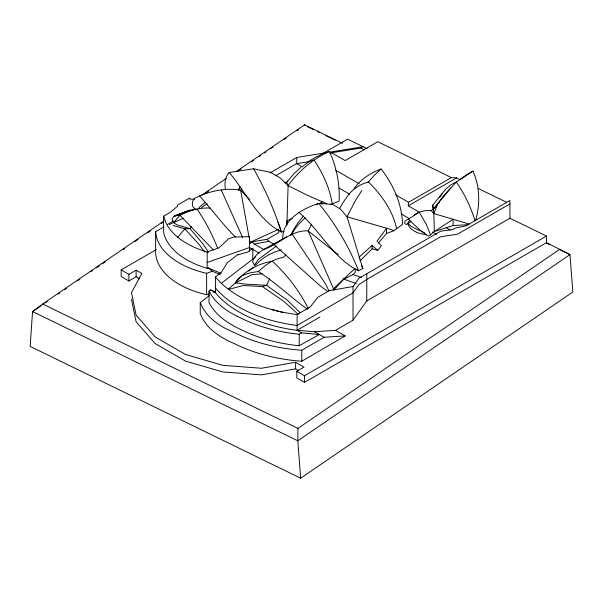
<?xml version="1.0" encoding="UTF-8"?>
<svg xmlns="http://www.w3.org/2000/svg" width="603" height="603" viewBox="0 0 603 603"><rect width="100%" height="100%" fill="white"/><g stroke="black" fill="none" stroke-linecap="round" stroke-linejoin="round"><path stroke-width="0.9" d="M252.823 259.071L252.823 248.157L247.856 251.986L238.027 254.835L238.027 254.383L227.414 262.569L221.248 272.496L215.422 276.988L215.422 292.734A119.108 68.765 0 0 0 297.113 330.316L301.636 332.901L319.296 334.499L299.216 345.753A119.635 69.074 0 0 1 243.099 330.632C229.615 324.497 215.972 316.176 209.015 302.548L209.015 291.053L210.537 289.915L215.226 291.942M297.113 330.316L297.121 314.57L310.259 306.904L317.766 297.347L330.316 290.028L330.316 290.473L353.019 286.538L353.019 320.163L335.502 330.384L314.419 331.71L297.113 330.316L319.914 317.012M209.573 295.372L200.234 302.616L200.234 313.583L202.781 319.025L206.377 324.256A83.99 48.489 0 0 0 230.173 341.735L239.052 345.813A123.977 71.576 0 0 0 301.779 361.235L301.779 350.275L324.113 337.25L345.195 335.916L335.502 330.384M559.885 249.19L297.965 428.379L297.799 440.801L300.671 478.202L572.85 291.995L569.978 254.594L546.484 242.662L304.515 382.362L296.804 377.915L296.804 371.305L304.033 367.129L295.606 362.267L261.483 368.267L222.876 365.335L185.573 354.511L155.129 336.919L136.135 315.218L131.462 292.643L141.818 273.476L136.105 270.182L128.876 274.35L121.173 269.903L121.173 276.513L128.876 280.96L136.105 276.792L139.677 278.85M286.87 225.326L288.106 185.649L286.757 182.242L293.91 173.739L300.95 167.242M419.53 212.331L408.239 205.811L408.578 202.291L451.383 177.576L456.554 177.915L459.893 179.543M362.87 268.674L347.019 216.779L340.71 209.301L332.652 204.379L318.776 203.362C303.354 208.291 281.895 219.643 282.83 238.901M475.571 220.743C480.184 204.538 480.026 186.651 472.978 171.154L467.77 173.928L459.999 179.551M411.058 220.939C405.103 228.349 401.44 221.505 408.352 219.228L420.593 230.602L427.919 235.863L428.462 236.165L431.499 234.183L432.909 232.23L434.333 231.537L433.813 213.575L437.612 204.206L445.165 194.03L456.32 182.031L472.978 171.154M269.677 278.692L266.549 285.279L262.358 286.508L242.971 285.566L228.658 289.41M425.017 233.255C419.462 229.675 412 228.341 407.832 223.208L409.671 220.14M311.563 224.226L308.156 230.889L334.032 289.99M339.451 208.6L345.481 198.809M346.092 198.349C350.848 190.081 359.335 184.518 368.388 181.948L374.546 175.058L381.126 168.976C393.427 184.782 402.035 204.1 402.54 224.331L393.782 230.761L386.546 233.451L378.217 243.205M198.704 208.54L199.653 206.919L205.608 202.133M361.845 190.54L355.928 199.699L347.019 216.779L391.166 229.547L393.782 230.761M439.64 197.467C443.469 190.797 449.107 184.97 456.32 182.031C464.536 193.857 470.785 207.002 475.066 220.743M326.856 203.784L308.043 195.591L288.106 185.649L280.403 178.058L270.566 172.322L253.622 168.787L229.2 172.496C225.092 177.041 224.301 183.342 225.454 189.161M354.006 188.739C360.594 179.43 370.498 172.85 381.126 168.976M281.458 249.921A107.085 73.227 48.5 0 0 255.386 265.388L254.436 265.034L258.257 259.531L276.362 246.077M353.019 286.583L358.966 278.262L440.725 231.183L452.695 229.562L455.288 228.07L466.096 225.808L509.927 200.498L509.927 218.241L366.782 300.882L353.019 320.163M169.337 224.572L173.574 222.613L179.973 215.301M191.626 226.457L189.975 228.627L184.872 228.869L173.084 225.447M288.106 185.649C294.905 176.317 303.151 168.041 312.482 161.235M445.165 194.03L433.316 209.331L439.12 202.231M433.029 209.776L432.811 205.088L442.361 193.254M442.61 197.972L450.743 188.03M360.014 260.835L372.149 248.813L377.704 250.335L381.39 245.843L377.026 241.125L386.546 228.333L386.546 233.451M241.78 188.86L240.65 190.224L249.039 237.198M177.719 237.22L184.872 228.869L199.224 244.66L204.726 252.031M302.925 166.202L308.525 161.808L314.103 160.036L321.557 155.34L329.502 151.413C336.384 166.986 340.077 184.126 339.097 201.176L330.12 204.681M368.086 182.279L368.388 181.948C381.495 194.799 392.741 210.583 396.661 228.786M333.263 289.704L333.482 288.739L354.572 268.832M285.92 254.783L283.387 257.443C273.679 258.687 265.305 264.966 258.431 271.591C250.147 272.511 239.248 274.38 235.404 282.89L246.22 284.194L266.549 285.279L287.171 300.098L300.279 312.776M377.704 250.335L372.149 245.421L359.38 256.878L359.38 258.717M228.454 289.041L236.549 281.88M248.798 271.146L253.403 267.114M319.748 203.543L321.934 201.741L321.934 204.364M221.286 283.38L255.664 256.878M163.91 221.037L42.662 303.987L32.57 311.57L30.15 346.393L300.671 478.202M414.284 215.045C419.025 211.276 425.432 210.138 431.349 210.711L433.813 213.575L469.217 224.045M201.214 195.515L226.087 178.503M236.188 171.591L304.583 124.798L342.557 143.303M41.094 305.736L32.57 311.57L297.799 440.801L569.978 254.594L559.84 249.657M44.976 303.083L47.298 301.492M58.159 294.068L59.712 293.005M64.363 289.824L66.684 288.234M77.546 280.802L79.867 279.212M90.729 271.787L92.274 270.724M96.932 267.544L99.254 265.953M102.359 263.828L105.457 261.71M123.298 249.506L124.844 248.444M134.929 241.547L138.027 239.429M148.112 232.532L150.433 230.934M161.295 223.509L162.84 222.447M205.495 193.269L208.593 191.151M238.064 170.988L241.162 168.87M251.24 161.973L253.569 160.383M258.996 156.667L260.549 155.604M264.423 152.951L265.976 151.896M270.626 148.707L272.955 147.117M283.809 139.692L286.139 138.102M296.993 130.67L298.545 129.615M316.997 156.863L322.077 153.908L329.502 151.413M254.436 265.034L252.567 261.868C253.833 256.079 259.109 252.378 263.828 249.401C279.189 244.479 290.963 229.796 308.156 230.889L338.245 254.722M287.103 181.518L287.842 181.021M408.352 219.228L419.183 212.158L426.276 224.301L430.534 234.808M430.979 210.666L433.293 209.158M313.741 160.27L314.103 160.036C322.839 173.302 329.796 188.091 332.283 203.882M307.545 162.147L316.5 156.667M217.653 248.255C212.286 234.522 205.427 221.376 197.113 209.196L192.365 209.618L187.902 210.779L174.553 216.085L190.133 210.198L175.028 215.791L173.393 216.831L172.089 219.643L173.574 222.613L177.041 224.904L189.975 228.627L203.09 244.094L208.555 252.356M301.779 361.242L345.195 335.916M221.09 273.453L208.367 267.913L207.168 268.335A81.239 46.906 0 0 1 163.617 232.532L163.617 216.206L170.363 212.316L177.463 206.226L177.463 205.133L189.809 198.003L189.809 199.141L194.49 199.171M167.642 224.331L173.28 221.075M192.598 209.919L195.01 208.525M269.933 172.963L296.744 157.481L326.261 152.702M275.624 175.812L296.744 163.609L308.585 161.823M121.173 269.903L156.2 249.68M323.185 153.268L347.622 139.157L367.174 148.685M330.022 153.712L331.65 152.77L360.88 148.037L363.149 146.725L329.947 152.099M408.239 205.811L456.554 177.915M509.927 203.92L457.451 234.22L440.725 236.745L366.782 279.438L358.966 284.541L353.019 292.87L297.113 325.484A119.108 68.765 0 0 1 215.422 287.902M296.804 371.305L304.515 375.752L546.484 236.052L546.484 242.662M209.241 293.812L206.625 294.724A80.644 46.559 0 0 1 155.627 253.019L155.627 231.605L163.797 226.992M237.288 316.304L243.115 319.13A119.635 69.074 0 0 0 299.216 334.243L301.636 332.901M263.828 249.401L286.659 236.775M333.188 289.794L334.853 288.958L343.755 279.114L353.147 274.569L355.25 272.239L355.25 268.998M175.028 215.791L180.086 215.399C189.35 210.522 199.94 207.319 210.485 208.118M284.654 182.965L286.41 182.159M183.764 212.686L187.902 210.779M278.707 229.253L249.966 242.398L249.966 243.017L252.122 241.811L266.941 239.316L278.707 232.705L278.707 230.12M292.123 218.414L287.013 220.706L287.013 223.834M173.574 222.613L183.357 218.256M163.617 216.206L166.33 223.623A81.239 46.906 0 0 0 207.168 252.009L218.934 247.848L227.655 239.76L227.655 239.18L235.419 236.436L235.419 237.017L249.438 236.708L249.438 251.293M207.168 262.456L249.438 247.524L259.132 253.124M249.559 199.359L240.65 190.224C225.123 187.45 208.6 191.294 194.701 198.259C192.349 200.407 191.754 203.829 192.922 206.754L195.907 209.821M155.627 231.605A80.644 46.559 0 0 0 206.625 273.31L212.467 271.267L220.133 274.614M213.59 292.289L215.331 291.679M453.117 225.53L434.333 231.537L453.117 219.281L453.117 225.53L468.094 224.7M229.2 172.496C246.243 192.372 257.225 219.304 281.36 231.982L284.028 231.356M251.707 241.381L254.285 244.079L268.81 241.275L274.365 244.486M298.673 370.649L295.606 368.878L261.483 374.878L222.876 371.945L185.573 361.129L155.129 343.529L136.135 321.829L131.462 299.254M262.245 273.792L252.077 274.659L235.404 282.89C244.305 271.131 257.956 263.579 272.405 261.174C286.945 274.749 299.337 290.706 308.231 308.517M213.884 292.033L215.67 291.935M215.422 276.988A119.138 68.787 0 0 0 229.69 290.201A119.108 68.765 0 0 0 271.614 309.49L283.146 312.565M352.687 274.403L361.499 277.546M343.084 278.872L356.32 283.598M478.239 188.483L506.588 202.299M451.383 177.576L377.795 141.72L345.157 160.564L331.65 152.77M509.927 218.241L546.484 236.052M307.281 126.6L313.198 129.487M317.419 131.544L319.108 132.366M325.869 135.66L335.155 140.182M546.326 243.077L549.71 244.72M42.662 303.987L297.965 428.379M210.537 289.915L214.713 292.025M314.419 331.71L324.113 337.25M360.88 148.037L364.054 149.868M395.606 194.799L408.578 202.291M446.152 227.7L450.185 230.029M401.199 213.922L409.271 218.58M432.66 232.087L436.693 234.416M335.652 170.174L359.2 183.794M302.435 166.903L296.744 163.609L296.744 157.481M338.976 188.046L349.529 194.151M254.285 244.079L264.054 249.732M262.358 286.508L283.99 301.477L298.349 314.442M258.431 271.591C275.797 282.762 290.699 297.143 307.357 309.226M249.68 243.175L250.17 243.529L249.348 238.931M357.225 269.752L358.536 270.792L362.916 268.35L361.34 265.29M208.367 267.913L212.467 271.267M327.399 291.287L320.397 286.018L274.478 245.044M213.394 249.996L180.086 215.399M298.779 212.203C319.892 230.218 333.203 258.272 358.506 270.724A189.99 117.864 43.5 0 0 318.776 203.362A189.99 117.864 43.5 0 0 316.575 204.809M266.88 239.255L268.81 241.275M235.306 237.1L226.404 227.557L199.631 195.839M292.244 234.243L322.967 280.056L326.231 285.136L328.906 291M209.015 291.053L211.857 295.877A88.792 51.263 0 0 0 237.288 316.311M200.234 302.616L202.781 308.058L206.377 313.289A83.99 48.489 0 0 0 230.173 330.768L239.052 334.846A123.977 71.576 0 0 0 301.779 350.268M242.594 237.439L221.271 190.035M277.991 222.281A127.73 57.277 60 0 1 281.33 231.891L281.36 231.982M304.583 124.798L304.749 125.371M432.811 205.088L433.813 213.575M372.149 245.421L372.149 248.813M366.782 273.875L366.782 300.882M304.515 375.752L304.515 382.362M299.216 334.25L299.216 345.753M295.606 362.267L295.606 368.878M207.168 252.009L207.168 268.335M206.625 273.31L206.625 294.724M136.105 270.182L136.105 276.792M128.876 274.35L128.876 280.96M291.324 234.914A149.83 92.945 43.5 0 1 305.404 217.804M290.525 235.728A189.99 117.864 43.5 0 1 303.467 216.108M297.121 314.57A119.085 68.75 0 0 1 271.614 309.49M426.841 234.688A22.221 12.829 0 0 1 407.832 223.208M253.622 168.795A161.973 72.631 60 0 1 281.337 231.891M238.441 189.968A161.973 72.631 60 0 1 239.768 186.546M238.788 190.171A127.791 57.308 60 0 1 239.828 187.94M201.553 207.605A91.294 46.582 65.2 0 1 207.357 203.897"/></g></svg>
